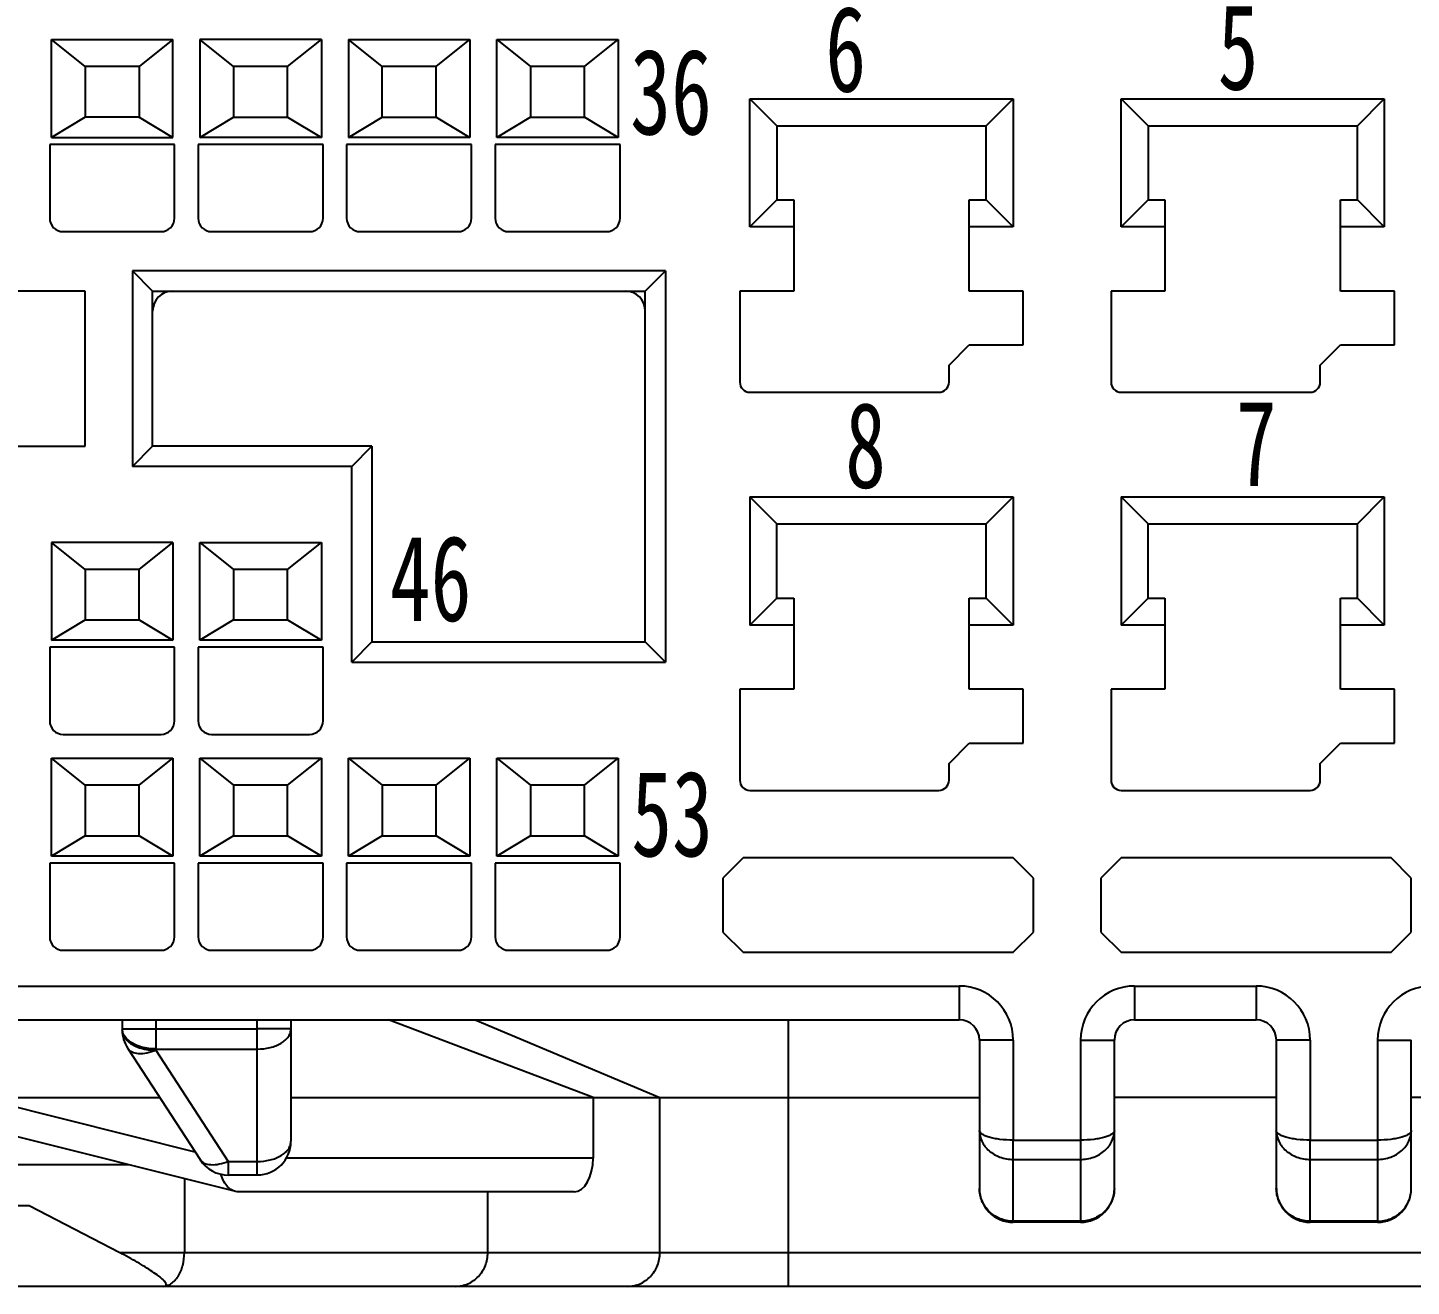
# Model space of a CAD drawing. Header units: inches. Extents: x 47316 to 59086, y 3141 to 11743.
# Drawn here: x 50958.8 to 50999.15, y 8716.05 to 8752.77 of the extents above; entities that cross this region are included whole.
import ezdxf

# ---------------------------------------------------------------- set-up
doc = ezdxf.new("R2010")
doc.units = ezdxf.units.IN
doc.header["$MEASUREMENT"] = 0
doc.layers.add('___SHELL', color=7, linetype='Continuous')
doc.styles.get("Standard").update_dxf_attribs({"font": ''})
doc.styles.get('Standard').set_extended_font_data('SimSun')

msp = doc.modelspace()

# ---------------------------------------------------------------- linework, layer by layer
at = {"layer": '___SHELL', "color": 0, "lineweight": -2}
for p, q in [((50960.472, 8751.634), (50959.488, 8752.422)), ((50959.488, 8752.422), (50963.031, 8752.422)), ((50959.488, 8749.567), (50959.488, 8752.422)), ((50963.031, 8752.422), (50962.047, 8751.634)), ((50963.031, 8749.567), (50963.031, 8752.422)), ((50967.362, 8752.422), (50963.819, 8752.422)), ((50963.819, 8752.422), (50963.819, 8749.567)), ((50964.803, 8751.634), (50963.819, 8752.422)), ((50966.378, 8751.634), (50967.362, 8752.422)), ((50967.362, 8752.422), (50967.362, 8749.567)), ((50969.134, 8751.634), (50968.15, 8752.422)), ((50968.15, 8752.422), (50968.15, 8749.567)), ((50968.15, 8752.422), (50971.693, 8752.422)), ((50970.709, 8751.634), (50971.693, 8752.422)), ((50971.693, 8752.422), (50971.693, 8749.567)), ((50972.48, 8752.422), (50973.465, 8751.634)), ((50972.48, 8749.567), (50972.48, 8752.422)), ((50972.48, 8752.422), (50976.024, 8752.422)), ((50975.039, 8751.634), (50976.024, 8752.422)), ((50976.024, 8752.422), (50976.024, 8749.567)), ((50962.047, 8751.634), (50960.472, 8751.634)), ((50960.472, 8751.634), (50960.472, 8750.158)), ((50962.047, 8751.634), (50962.047, 8750.158)), ((50966.378, 8751.634), (50964.803, 8751.634)), ((50964.803, 8751.634), (50964.803, 8750.158)), ((50966.378, 8750.158), (50966.378, 8751.634)), ((50969.134, 8750.158), (50969.134, 8751.634)), ((50970.709, 8751.634), (50969.134, 8751.634)), ((50970.709, 8750.158), (50970.709, 8751.634)), ((50973.465, 8751.634), (50973.465, 8750.158)), ((50975.039, 8751.634), (50973.465, 8751.634)), ((50975.039, 8750.158), (50975.039, 8751.634)), ((50979.862, 8746.959), (50979.862, 8750.699)), ((50979.862, 8750.699), (50980.65, 8749.912)), ((50979.862, 8750.699), (50987.539, 8750.699)), ((50986.752, 8749.912), (50987.539, 8750.699)), ((50987.539, 8750.699), (50987.539, 8746.959)), ((50990.689, 8746.959), (50990.689, 8750.699)), ((50990.689, 8750.699), (50991.476, 8749.912)), ((50990.689, 8750.699), (50998.366, 8750.699)), ((50997.579, 8749.912), (50998.366, 8750.699)), ((50998.366, 8750.699), (50998.366, 8746.959)), ((50960.472, 8750.158), (50959.488, 8749.567)), ((50962.047, 8750.158), (50960.472, 8750.158)), ((50962.047, 8750.158), (50963.031, 8749.567)), ((50963.819, 8749.567), (50964.803, 8750.158)), ((50964.803, 8750.158), (50966.378, 8750.158)), ((50966.378, 8750.158), (50967.362, 8749.567)), ((50968.15, 8749.567), (50969.134, 8750.158)), ((50969.134, 8750.158), (50970.709, 8750.158)), ((50970.709, 8750.158), (50971.693, 8749.567)), ((50973.465, 8750.158), (50972.48, 8749.567)), ((50973.465, 8750.158), (50975.039, 8750.158)), ((50976.024, 8749.567), (50975.039, 8750.158)), ((50980.65, 8749.912), (50980.65, 8747.746)), ((50980.65, 8749.912), (50986.752, 8749.912)), ((50986.752, 8747.746), (50986.752, 8749.912)), ((50991.476, 8749.912), (50991.476, 8747.746)), ((50991.476, 8749.912), (50997.579, 8749.912)), ((50997.579, 8747.746), (50997.579, 8749.912)), ((50959.488, 8749.567), (50963.031, 8749.567)), ((50967.362, 8749.567), (50963.819, 8749.567)), ((50971.693, 8749.567), (50968.15, 8749.567)), ((50976.024, 8749.567), (50972.48, 8749.567)), ((50963.081, 8749.361), (50959.439, 8749.361)), ((50959.439, 8749.361), (50959.439, 8747.215)), ((50963.081, 8747.215), (50963.081, 8749.361)), ((50967.411, 8749.361), (50963.77, 8749.361)), ((50963.77, 8749.361), (50963.77, 8747.215)), ((50967.411, 8747.215), (50967.411, 8749.361)), ((50971.742, 8749.361), (50968.1, 8749.361)), ((50968.1, 8749.361), (50968.1, 8747.215)), ((50971.742, 8747.215), (50971.742, 8749.361)), ((50976.073, 8749.361), (50972.431, 8749.361)), ((50972.431, 8749.361), (50972.431, 8747.215)), ((50976.073, 8747.215), (50976.073, 8749.361)), ((50980.65, 8747.746), (50979.862, 8746.959)), ((50980.65, 8747.746), (50981.142, 8747.746)), ((50981.142, 8747.746), (50981.142, 8745.089)), ((50986.26, 8745.089), (50986.26, 8747.746)), ((50986.26, 8747.746), (50986.752, 8747.746)), ((50987.539, 8746.959), (50986.752, 8747.746)), ((50991.476, 8747.746), (50990.689, 8746.959)), ((50991.476, 8747.746), (50991.968, 8747.746)), ((50991.968, 8747.746), (50991.968, 8745.089)), ((50997.087, 8745.089), (50997.087, 8747.746)), ((50997.087, 8747.746), (50997.579, 8747.746)), ((50998.366, 8746.959), (50997.579, 8747.746)), ((50959.833, 8746.821), (50962.687, 8746.821)), ((50964.163, 8746.821), (50967.018, 8746.821)), ((50968.494, 8746.821), (50971.348, 8746.821)), ((50972.825, 8746.821), (50975.679, 8746.821)), ((50981.142, 8746.959), (50979.862, 8746.959)), ((50987.539, 8746.959), (50986.26, 8746.959)), ((50991.968, 8746.959), (50990.689, 8746.959)), ((50998.366, 8746.959), (50997.087, 8746.959)), ((50981.142, 8745.089), (50979.567, 8745.089)), ((50979.567, 8745.089), (50979.567, 8742.431)), ((50987.835, 8745.089), (50986.26, 8745.089)), ((50987.835, 8743.514), (50987.835, 8745.089)), ((50991.968, 8745.089), (50990.394, 8745.089)), ((50990.394, 8745.089), (50990.394, 8742.431)), ((50998.661, 8745.089), (50997.087, 8745.089)), ((50998.661, 8743.514), (50998.661, 8745.089)), ((50985.669, 8742.924), (50986.26, 8743.514)), ((50986.26, 8743.514), (50987.835, 8743.514)), ((50996.496, 8742.924), (50997.087, 8743.514)), ((50997.087, 8743.514), (50998.661, 8743.514)), ((50985.669, 8742.431), (50985.669, 8742.924)), ((50996.496, 8742.431), (50996.496, 8742.924)), ((50979.862, 8742.136), (50985.374, 8742.136)), ((50990.689, 8742.136), (50996.201, 8742.136))]:
    msp.add_line(p, q, dxfattribs=at)
at = {"layer": '___SHELL', "color": 0, "linetype": 'Continuous', "lineweight": -2}
for p, q in [((50977.402, 8745.679), (50961.85, 8745.679)), ((50961.85, 8745.679), (50961.85, 8739.971)), ((50962.441, 8745.089), (50961.85, 8745.679)), ((50976.811, 8745.089), (50977.402, 8745.679)), ((50977.402, 8745.679), (50977.402, 8734.262)), ((50960.472, 8745.089), (50948.366, 8745.089)), ((50960.472, 8740.561), (50960.472, 8745.089)), ((50962.441, 8740.561), (50962.441, 8745.089)), ((50962.441, 8745.089), (50976.811, 8745.089)), ((50976.811, 8734.853), (50976.811, 8745.089)), ((50948.366, 8740.561), (50960.472, 8740.561)), ((50961.85, 8739.971), (50962.441, 8740.561)), ((50968.839, 8740.561), (50962.441, 8740.561)), ((50968.248, 8739.971), (50968.839, 8740.561)), ((50968.839, 8740.561), (50968.839, 8734.853)), ((50968.248, 8739.971), (50961.85, 8739.971)), ((50968.248, 8734.262), (50968.248, 8739.971)), ((50980.65, 8738.298), (50979.862, 8739.085)), ((50979.862, 8739.085), (50979.862, 8735.345)), ((50979.862, 8739.085), (50987.539, 8739.085)), ((50986.752, 8738.298), (50987.539, 8739.085)), ((50987.539, 8739.085), (50987.539, 8735.345)), ((50991.476, 8738.298), (50990.689, 8739.085)), ((50990.689, 8739.085), (50990.689, 8735.345)), ((50990.689, 8739.085), (50998.366, 8739.085)), ((50997.579, 8738.298), (50998.366, 8739.085)), ((50998.366, 8739.085), (50998.366, 8735.345)), ((50980.65, 8736.132), (50980.65, 8738.298)), ((50980.65, 8738.298), (50986.752, 8738.298)), ((50986.752, 8736.132), (50986.752, 8738.298)), ((50991.476, 8736.132), (50991.476, 8738.298)), ((50991.476, 8738.298), (50997.579, 8738.298)), ((50997.579, 8736.132), (50997.579, 8738.298)), ((50963.031, 8737.756), (50959.488, 8737.756)), ((50959.488, 8737.756), (50959.488, 8734.902)), ((50960.472, 8736.969), (50959.488, 8737.756)), ((50962.047, 8736.969), (50963.031, 8737.756)), ((50963.031, 8737.756), (50963.031, 8734.902)), ((50963.819, 8737.756), (50964.803, 8736.969)), ((50963.819, 8734.902), (50963.819, 8737.756)), ((50963.819, 8737.756), (50967.362, 8737.756)), ((50966.378, 8736.969), (50967.362, 8737.756)), ((50967.362, 8737.756), (50967.362, 8734.902)), ((50962.047, 8736.969), (50960.472, 8736.969)), ((50960.472, 8736.969), (50960.472, 8735.492)), ((50962.047, 8735.492), (50962.047, 8736.969)), ((50964.803, 8736.969), (50964.803, 8735.492)), ((50966.378, 8736.969), (50964.803, 8736.969)), ((50966.378, 8735.492), (50966.378, 8736.969)), ((50979.862, 8735.345), (50980.65, 8736.132)), ((50980.65, 8736.132), (50981.142, 8736.132)), ((50981.142, 8736.132), (50981.142, 8733.475)), ((50986.26, 8733.475), (50986.26, 8736.132)), ((50986.26, 8736.132), (50986.752, 8736.132)), ((50987.539, 8735.345), (50986.752, 8736.132)), ((50990.689, 8735.345), (50991.476, 8736.132)), ((50991.476, 8736.132), (50991.968, 8736.132)), ((50991.968, 8736.132), (50991.968, 8733.475)), ((50997.087, 8733.475), (50997.087, 8736.132)), ((50997.087, 8736.132), (50997.579, 8736.132)), ((50998.366, 8735.345), (50997.579, 8736.132)), ((50959.488, 8734.902), (50960.472, 8735.492)), ((50960.472, 8735.492), (50962.047, 8735.492)), ((50962.047, 8735.492), (50963.031, 8734.902)), ((50964.803, 8735.492), (50963.819, 8734.902)), ((50964.803, 8735.492), (50966.378, 8735.492)), ((50966.378, 8735.492), (50967.362, 8734.902)), ((50981.142, 8735.345), (50979.862, 8735.345)), ((50987.539, 8735.345), (50986.26, 8735.345)), ((50991.968, 8735.345), (50990.689, 8735.345)), ((50998.366, 8735.345), (50997.087, 8735.345)), ((50963.031, 8734.902), (50959.488, 8734.902)), ((50967.362, 8734.902), (50963.819, 8734.902)), ((50963.081, 8734.695), (50959.439, 8734.695)), ((50959.439, 8734.695), (50959.439, 8732.55)), ((50963.081, 8732.55), (50963.081, 8734.695)), ((50967.411, 8734.695), (50963.77, 8734.695)), ((50963.77, 8734.695), (50963.77, 8732.55)), ((50967.411, 8732.55), (50967.411, 8734.695)), ((50968.839, 8734.853), (50968.248, 8734.262)), ((50968.839, 8734.853), (50976.811, 8734.853)), ((50977.402, 8734.262), (50976.811, 8734.853)), ((50968.248, 8734.262), (50977.402, 8734.262)), ((50981.142, 8733.475), (50979.567, 8733.475)), ((50979.567, 8733.475), (50979.567, 8730.817)), ((50987.835, 8733.475), (50986.26, 8733.475)), ((50987.835, 8731.9), (50987.835, 8733.475)), ((50991.968, 8733.475), (50990.394, 8733.475)), ((50990.394, 8733.475), (50990.394, 8730.817)), ((50998.661, 8733.475), (50997.087, 8733.475)), ((50998.661, 8731.9), (50998.661, 8733.475)), ((50959.833, 8732.156), (50962.687, 8732.156)), ((50964.163, 8732.156), (50967.018, 8732.156)), ((50985.669, 8731.309), (50986.26, 8731.9)), ((50986.26, 8731.9), (50987.835, 8731.9)), ((50996.496, 8731.309), (50997.087, 8731.9)), ((50997.087, 8731.9), (50998.661, 8731.9)), ((50959.488, 8728.603), (50959.488, 8731.457)), ((50959.488, 8731.457), (50963.031, 8731.457)), ((50960.472, 8730.67), (50959.488, 8731.457)), ((50962.047, 8730.67), (50963.031, 8731.457)), ((50963.031, 8731.457), (50963.031, 8728.603)), ((50963.819, 8731.457), (50964.803, 8730.67)), ((50963.819, 8728.603), (50963.819, 8731.457)), ((50963.819, 8731.457), (50967.362, 8731.457)), ((50966.378, 8730.67), (50967.362, 8731.457)), ((50967.362, 8731.457), (50967.362, 8728.603)), ((50968.15, 8731.457), (50969.134, 8730.67)), ((50968.15, 8728.603), (50968.15, 8731.457)), ((50968.15, 8731.457), (50971.693, 8731.457)), ((50970.709, 8730.67), (50971.693, 8731.457)), ((50971.693, 8731.457), (50971.693, 8728.603)), ((50972.48, 8731.457), (50973.465, 8730.67)), ((50972.48, 8728.603), (50972.48, 8731.457)), ((50972.48, 8731.457), (50976.024, 8731.457)), ((50975.039, 8730.67), (50976.024, 8731.457)), ((50976.024, 8731.457), (50976.024, 8728.603)), ((50985.669, 8730.817), (50985.669, 8731.309)), ((50996.496, 8730.817), (50996.496, 8731.309)), ((50962.047, 8730.67), (50960.472, 8730.67)), ((50960.472, 8730.67), (50960.472, 8729.193)), ((50962.047, 8729.193), (50962.047, 8730.67)), ((50964.803, 8730.67), (50964.803, 8729.193)), ((50966.378, 8730.67), (50964.803, 8730.67)), ((50966.378, 8729.193), (50966.378, 8730.67)), ((50969.134, 8730.67), (50969.134, 8729.193)), ((50970.709, 8730.67), (50969.134, 8730.67)), ((50970.709, 8729.193), (50970.709, 8730.67)), ((50973.465, 8730.67), (50973.465, 8729.193)), ((50975.039, 8730.67), (50973.465, 8730.67)), ((50975.039, 8729.193), (50975.039, 8730.67)), ((50979.862, 8730.522), (50985.374, 8730.522)), ((50990.689, 8730.522), (50996.201, 8730.522)), ((50960.472, 8729.193), (50959.488, 8728.603)), ((50960.472, 8729.193), (50962.047, 8729.193)), ((50963.031, 8728.603), (50962.047, 8729.193)), ((50964.803, 8729.193), (50963.819, 8728.603)), ((50964.803, 8729.193), (50966.378, 8729.193)), ((50967.362, 8728.603), (50966.378, 8729.193)), ((50969.134, 8729.193), (50968.15, 8728.603)), ((50969.134, 8729.193), (50970.709, 8729.193)), ((50971.693, 8728.603), (50970.709, 8729.193)), ((50973.465, 8729.193), (50972.48, 8728.603)), ((50973.465, 8729.193), (50975.039, 8729.193)), ((50976.024, 8728.603), (50975.039, 8729.193)), ((50963.031, 8728.603), (50959.488, 8728.603)), ((50967.362, 8728.603), (50963.819, 8728.603)), ((50971.693, 8728.603), (50968.15, 8728.603)), ((50976.024, 8728.603), (50972.48, 8728.603)), ((50979.665, 8728.553), (50979.075, 8727.963)), ((50987.539, 8728.553), (50979.665, 8728.553)), ((50988.13, 8727.963), (50987.539, 8728.553)), ((50990.689, 8728.553), (50990.098, 8727.963)), ((50998.563, 8728.553), (50990.689, 8728.553)), ((50999.153, 8727.963), (50998.563, 8728.553)), ((50963.081, 8728.396), (50959.439, 8728.396)), ((50959.439, 8728.396), (50959.439, 8726.25)), ((50963.081, 8726.25), (50963.081, 8728.396)), ((50967.411, 8728.396), (50963.77, 8728.396)), ((50963.77, 8728.396), (50963.77, 8726.25)), ((50967.411, 8726.25), (50967.411, 8728.396)), ((50971.742, 8728.396), (50968.1, 8728.396)), ((50968.1, 8728.396), (50968.1, 8726.25)), ((50971.742, 8726.25), (50971.742, 8728.396)), ((50976.073, 8728.396), (50972.431, 8728.396)), ((50972.431, 8728.396), (50972.431, 8726.25)), ((50976.073, 8726.25), (50976.073, 8728.396)), ((50979.075, 8727.963), (50979.075, 8726.388)), ((50988.13, 8726.388), (50988.13, 8727.963)), ((50990.098, 8727.963), (50990.098, 8726.388)), ((50999.153, 8726.388), (50999.153, 8727.963)), ((50979.075, 8726.388), (50979.665, 8725.798)), ((50987.539, 8725.798), (50988.13, 8726.388)), ((50990.098, 8726.388), (50990.689, 8725.798)), ((50998.563, 8725.798), (50999.153, 8726.388)), ((50959.833, 8725.857), (50962.687, 8725.857)), ((50964.163, 8725.857), (50967.018, 8725.857)), ((50968.494, 8725.857), (50971.348, 8725.857)), ((50972.825, 8725.857), (50975.679, 8725.857)), ((50979.665, 8725.798), (50987.539, 8725.798)), ((50990.689, 8725.798), (50998.563, 8725.798)), ((50909.193, 8724.813), (50985.965, 8724.813)), ((50985.965, 8724.813), (50985.965, 8723.829)), ((50991.083, 8724.813), (50991.083, 8723.829)), ((50991.083, 8724.813), (50994.626, 8724.813)), ((50994.626, 8724.813), (50994.626, 8723.829)), ((50909.193, 8723.829), (50985.965, 8723.829)), ((50961.555, 8723.829), (50961.555, 8723.533)), ((50962.539, 8723.829), (50962.539, 8722.94)), ((50965.492, 8719.302), (50965.492, 8723.829)), ((50966.476, 8723.829), (50966.476, 8720.286)), ((50975.29, 8721.565), (50969.325, 8723.829)), ((50971.844, 8723.829), (50977.237, 8721.565)), ((50980.988, 8716.053), (50980.988, 8723.829)), ((50991.083, 8723.829), (50994.626, 8723.829)), ((50961.555, 8723.565), (50961.603, 8723.561)), ((50961.603, 8723.561), (50961.743, 8723.561)), ((50961.743, 8723.561), (50962.539, 8723.567)), ((50961.816, 8723.168), (50961.743, 8723.221)), ((50961.961, 8723.09), (50961.816, 8723.168)), ((50962.539, 8723.567), (50965.492, 8723.568)), ((50987.539, 8723.239), (50986.555, 8723.239)), ((50986.555, 8723.239), (50986.555, 8718.908)), ((50987.539, 8723.239), (50987.539, 8720.318)), ((50989.508, 8723.239), (50989.508, 8717.924)), ((50989.508, 8723.239), (50990.492, 8723.239)), ((50990.492, 8718.908), (50990.492, 8723.239)), ((50996.201, 8723.239), (50995.216, 8723.239)), ((50995.216, 8723.239), (50995.216, 8718.908)), ((50996.201, 8723.239), (50996.201, 8720.318)), ((50998.169, 8723.239), (50998.169, 8717.924)), ((50998.169, 8723.239), (50999.153, 8723.239)), ((50999.153, 8718.908), (50999.153, 8723.239)), ((50961.714, 8722.994), (50963.823, 8719.749)), ((50961.799, 8723.14), (50961.962, 8723.051)), ((50962.539, 8722.974), (50965.492, 8722.974)), ((50962.539, 8722.94), (50964.648, 8719.695)), ((50939.205, 8721.565), (50962.643, 8721.565)), ((50964.902, 8718.809), (50953.878, 8721.565)), ((50963.679, 8719.971), (50957.303, 8721.565)), ((50966.476, 8721.565), (50986.555, 8721.565)), ((50975.29, 8721.565), (50975.29, 8719.794)), ((50977.237, 8717.038), (50977.237, 8721.565)), ((50995.216, 8721.565), (50990.492, 8721.565)), ((51001.516, 8721.565), (50999.153, 8721.565)), ((50987.539, 8720.318), (50989.508, 8720.318)), ((50987.539, 8719.757), (50987.539, 8720.318)), ((50996.201, 8720.318), (50998.169, 8720.318)), ((50996.201, 8719.757), (50996.201, 8720.318)), ((50961.752, 8719.597), (50945.142, 8719.597)), ((50964.648, 8719.695), (50964.648, 8719.302)), ((50964.648, 8719.695), (50965.492, 8719.695)), ((50975.29, 8719.794), (50966.332, 8719.794)), ((50987.539, 8717.924), (50987.539, 8719.757)), ((50987.539, 8719.757), (50989.508, 8719.757)), ((50996.201, 8717.924), (50996.201, 8719.757)), ((50996.201, 8719.757), (50998.169, 8719.757)), ((50963.367, 8719.193), (50963.367, 8717.038)), ((50964.496, 8719.154), (50964.431, 8719.33)), ((50965.492, 8719.301), (50964.648, 8719.301)), ((50974.732, 8718.809), (50964.902, 8718.809)), ((50972.217, 8717.038), (50972.217, 8718.809)), ((50937.073, 8718.416), (50958.843, 8718.416)), ((50958.843, 8718.416), (50961.482, 8717.038)), ((50989.508, 8717.954), (50987.539, 8717.954)), ((50989.508, 8717.924), (50987.539, 8717.924)), ((50998.169, 8717.954), (50996.201, 8717.954)), ((50998.169, 8717.924), (50996.201, 8717.924)), ((50961.482, 8717.038), (51019.429, 8717.038)), ((51019.429, 8716.053), (50911.873, 8716.053))]:
    msp.add_line(p, q, dxfattribs=at)
at = {"layer": '___SHELL', "color": 0, "lineweight": -2}
for centre, radius, start, end in [((50959.833, 8747.215), 0.394, 180, 270), ((50962.687, 8747.215), 0.394, 270, 0), ((50964.163, 8747.215), 0.394, 180, 270), ((50967.018, 8747.215), 0.394, 270, 360), ((50968.494, 8747.215), 0.394, 180, 270), ((50971.348, 8747.215), 0.394, 270, 360), ((50972.825, 8747.215), 0.394, 180, 270), ((50975.679, 8747.215), 0.394, 270, 360), ((50979.862, 8742.431), 0.295, 180, 270), ((50985.374, 8742.431), 0.295, 270, 0), ((50990.689, 8742.431), 0.295, 180, 270), ((50996.201, 8742.431), 0.295, 270, 0)]:
    msp.add_arc(centre, radius, start, end, dxfattribs=at)
at = {"layer": '___SHELL', "color": 0, "linetype": 'Continuous', "lineweight": -2}
for centre, radius, start, end in [((50963.031, 8744.498), 0.591, 90.0021, 180), ((50976.22, 8744.498), 0.591, 0.0021, 90), ((50959.833, 8732.55), 0.394, 180, 270), ((50962.687, 8732.55), 0.394, 270, 0), ((50964.163, 8732.55), 0.394, 180, 270), ((50967.018, 8732.55), 0.394, 270, 360), ((50979.862, 8730.817), 0.295, 180, 270), ((50985.374, 8730.817), 0.295, 270, 0), ((50990.689, 8730.817), 0.295, 180, 270), ((50996.201, 8730.817), 0.295, 270, 0), ((50959.833, 8726.25), 0.394, 180, 270), ((50962.687, 8726.25), 0.394, 270, 0), ((50964.163, 8726.25), 0.394, 180, 270), ((50967.018, 8726.25), 0.394, 270, 360), ((50968.494, 8726.25), 0.394, 180, 270), ((50971.348, 8726.25), 0.394, 270, 360), ((50972.825, 8726.25), 0.394, 180, 270), ((50975.679, 8726.25), 0.394, 270, 360), ((50985.965, 8723.239), 1.575, 0, 90), ((50991.083, 8723.239), 1.575, 90, 180), ((50994.626, 8723.239), 1.575, 0, 90), ((50999.744, 8723.239), 1.575, 90, 180), ((50985.965, 8723.239), 0.591, 0.0087, 89.996), ((50991.083, 8723.239), 0.591, 90.0087, 179.9976), ((50994.626, 8723.239), 0.591, 0.0087, 89.996), ((50961.895, 8723.566), 0.339, 180.0905, 185.1688), ((50962.539, 8723.53), 0.984, 179.8354, 213.0235), ((50965.492, 8720.286), 0.984, 270.0023, 359.9989), ((50964.649, 8720.286), 0.985, 213.0385, 269.9854), ((50987.539, 8718.908), 0.984, 180.0013, 269.9991), ((50989.508, 8718.908), 0.984, 270.0009, 359.9986), ((50996.201, 8718.908), 0.984, 180.0013, 269.9991), ((50998.169, 8718.908), 0.984, 270.0009, 359.9987)]:
    msp.add_arc(centre, radius, start, end, dxfattribs=at)
msp.add_ellipse((50974.732, 8719.794), major_axis=(0, -0.984), ratio=0.567366, start_param=0.000003, end_param=1.570796, dxfattribs=at)
for points, knots in [([(50961.555, 8723.533), (50961.555, 8723.497), (50961.566, 8723.422), (50961.634, 8723.275), (50961.729, 8723.188), (50961.799, 8723.14)], [0, 0, 0, 0, 0.227824, 0.465324, 1, 1, 1, 1]), ([(50961.743, 8723.221), (50961.692, 8723.263), (50961.606, 8723.356), (50961.562, 8723.478), (50961.556, 8723.535)], [0, 0, 0, 0, 0.53505, 1, 1, 1, 1]), ([(50966.476, 8723.567), (50966.476, 8723.565), (50966.467, 8723.564), (50966.455, 8723.562), (50966.43, 8723.561), (50966.399, 8723.561), (50966.357, 8723.561), (50966.286, 8723.561), (50966.179, 8723.562), (50966.032, 8723.561), (50965.864, 8723.56), (50965.682, 8723.563), (50965.556, 8723.566), (50965.492, 8723.568)], [0, 0, 0, 0, 0.005339, 0.019837, 0.043669, 0.076719, 0.118658, 0.169061, 0.293368, 0.44476, 0.617508, 0.805194, 1, 1, 1, 1]), ([(50965.492, 8722.974), (50965.619, 8722.975), (50965.86, 8723.004), (50966.138, 8723.108), (50966.31, 8723.231), (50966.404, 8723.334), (50966.463, 8723.447), (50966.476, 8723.528), (50966.476, 8723.567)], [0, 0, 0, 0, 0.303057, 0.577536, 0.698594, 0.80772, 0.906882, 1, 1, 1, 1]), ([(50962.539, 8722.94), (50962.454, 8722.904), (50962.288, 8722.851), (50962.047, 8722.827), (50961.844, 8722.867), (50961.744, 8722.947), (50961.714, 8722.994)], [0, 0, 0, 0, 0.314872, 0.587838, 0.811991, 1, 1, 1, 1]), ([(50962.539, 8722.978), (50962.488, 8722.978), (50962.291, 8722.987), (50962.095, 8723.032), (50961.961, 8723.09)], [0, 0, 0, 0, 0.260189, 1, 1, 1, 1]), ([(50961.962, 8723.051), (50962.004, 8723.032), (50962.19, 8722.964), (50962.389, 8722.939), (50962.539, 8722.94)], [0, 0, 0, 0, 0.237221, 1, 1, 1, 1]), ([(50987.539, 8720.318), (50987.411, 8720.318), (50987.225, 8720.327), (50986.991, 8720.364), (50986.844, 8720.398), (50986.723, 8720.44), (50986.633, 8720.487), (50986.572, 8720.538), (50986.555, 8720.582), (50986.555, 8720.601)], [0, 0, 0, 0, 0.35827, 0.520004, 0.662461, 0.781855, 0.876145, 0.946218, 1, 1, 1, 1]), ([(50986.555, 8720.601), (50986.555, 8720.493), (50986.608, 8720.267), (50986.828, 8719.987), (50987.154, 8719.801), (50987.41, 8719.757), (50987.539, 8719.757)], [0, 0, 0, 0, 0.227931, 0.468653, 0.727739, 1, 1, 1, 1]), ([(50990.492, 8720.601), (50990.492, 8720.582), (50990.475, 8720.538), (50990.414, 8720.487), (50990.324, 8720.44), (50990.203, 8720.398), (50990.056, 8720.363), (50989.822, 8720.328), (50989.636, 8720.318), (50989.508, 8720.318)], [0, 0, 0, 0, 0.053697, 0.123742, 0.218006, 0.33756, 0.480122, 0.641824, 1, 1, 1, 1]), ([(50989.508, 8719.757), (50989.638, 8719.757), (50989.895, 8719.801), (50990.221, 8719.989), (50990.44, 8720.269), (50990.492, 8720.494), (50990.492, 8720.601)], [0, 0, 0, 0, 0.273911, 0.533425, 0.773451, 1, 1, 1, 1]), ([(50996.201, 8720.318), (50996.073, 8720.318), (50995.887, 8720.327), (50995.653, 8720.364), (50995.505, 8720.398), (50995.384, 8720.44), (50995.294, 8720.487), (50995.234, 8720.538), (50995.216, 8720.582), (50995.216, 8720.601)], [0, 0, 0, 0, 0.35827, 0.520004, 0.662461, 0.781855, 0.876145, 0.946218, 1, 1, 1, 1]), ([(50995.216, 8720.601), (50995.216, 8720.493), (50995.269, 8720.267), (50995.49, 8719.987), (50995.816, 8719.801), (50996.071, 8719.757), (50996.201, 8719.757)], [0, 0, 0, 0, 0.227931, 0.468653, 0.727739, 1, 1, 1, 1]), ([(50998.169, 8719.757), (50998.3, 8719.757), (50998.556, 8719.801), (50998.883, 8719.989), (50999.101, 8720.269), (50999.153, 8720.494), (50999.154, 8720.601)], [0, 0, 0, 0, 0.273911, 0.533425, 0.773451, 1, 1, 1, 1]), ([(50999.153, 8720.601), (50999.153, 8720.582), (50999.136, 8720.538), (50999.076, 8720.487), (50998.986, 8720.44), (50998.865, 8720.398), (50998.717, 8720.363), (50998.483, 8720.328), (50998.297, 8720.318), (50998.169, 8720.318)], [0, 0, 0, 0, 0.053697, 0.123742, 0.218006, 0.33756, 0.480122, 0.641824, 1, 1, 1, 1]), ([(50965.492, 8719.695), (50965.619, 8719.695), (50965.86, 8719.723), (50966.138, 8719.827), (50966.31, 8719.95), (50966.404, 8720.053), (50966.463, 8720.166), (50966.476, 8720.247), (50966.476, 8720.286)], [0, 0, 0, 0, 0.30287, 0.577467, 0.698528, 0.807678, 0.906866, 1, 1, 1, 1]), ([(50964.648, 8719.695), (50964.563, 8719.66), (50964.396, 8719.606), (50964.156, 8719.582), (50963.953, 8719.622), (50963.853, 8719.703), (50963.823, 8719.749)], [0, 0, 0, 0, 0.314874, 0.587838, 0.811988, 1, 1, 1, 1]), ([(50964.652, 8718.934), (50964.636, 8718.949), (50964.574, 8719.014), (50964.525, 8719.092), (50964.496, 8719.154)], [0, 0, 0, 0, 0.235763, 1, 1, 1, 1]), ([(50964.853, 8718.821), (50964.835, 8718.826), (50964.761, 8718.85), (50964.695, 8718.894), (50964.652, 8718.934)], [0, 0, 0, 0, 0.240763, 1, 1, 1, 1]), ([(50987.539, 8717.954), (50987.411, 8717.954), (50987.154, 8718.003), (50986.827, 8718.214), (50986.607, 8718.531), (50986.555, 8718.784), (50986.555, 8718.908)], [0, 0, 0, 0, 0.253881, 0.505449, 0.753829, 1, 1, 1, 1]), ([(50990.492, 8718.908), (50990.492, 8718.784), (50990.441, 8718.532), (50990.221, 8718.215), (50989.894, 8718.003), (50989.636, 8717.954), (50989.508, 8717.954)], [0, 0, 0, 0, 0.246027, 0.494422, 0.746007, 1, 1, 1, 1]), ([(50996.201, 8717.954), (50996.073, 8717.954), (50995.815, 8718.003), (50995.488, 8718.214), (50995.268, 8718.531), (50995.216, 8718.784), (50995.216, 8718.908)], [0, 0, 0, 0, 0.253881, 0.505449, 0.753829, 1, 1, 1, 1]), ([(50998.169, 8717.954), (50998.297, 8717.954), (50998.555, 8718.003), (50998.882, 8718.214), (50999.102, 8718.531), (50999.153, 8718.784), (50999.153, 8718.908)], [0, 0, 0, 0, 0.253826, 0.505401, 0.753791, 1, 1, 1, 1]), ([(50962.734, 8716.053), (50962.751, 8716.053), (50962.78, 8716.055), (50962.817, 8716.066), (50962.837, 8716.087), (50962.839, 8716.113), (50962.83, 8716.139), (50962.806, 8716.178), (50962.762, 8716.228), (50962.695, 8716.289), (50962.585, 8716.378), (50962.427, 8716.49), (50962.216, 8716.625), (50961.986, 8716.763), (50961.74, 8716.901), (50961.569, 8716.992), (50961.482, 8717.038)], [0, 0, 0, 0, 0.028782, 0.048324, 0.061953, 0.074661, 0.089547, 0.107289, 0.150392, 0.20156, 0.258761, 0.386333, 0.526792, 0.676948, 0.835026, 1, 1, 1, 1]), ([(50962.734, 8716.053), (50962.776, 8716.053), (50962.862, 8716.067), (50962.983, 8716.126), (50963.093, 8716.219), (50963.224, 8716.39), (50963.337, 8716.668), (50963.367, 8716.911), (50963.367, 8717.038)], [0, 0, 0, 0, 0.097394, 0.199927, 0.310956, 0.432329, 0.703553, 1, 1, 1, 1]), ([(50971.279, 8716.053), (50971.401, 8716.053), (50971.65, 8716.106), (50971.962, 8716.326), (50972.169, 8716.653), (50972.217, 8716.91), (50972.217, 8717.038)], [0, 0, 0, 0, 0.244427, 0.492115, 0.744417, 1, 1, 1, 1]), ([(50976.299, 8716.053), (50976.421, 8716.053), (50976.67, 8716.106), (50976.982, 8716.326), (50977.189, 8716.653), (50977.237, 8716.91), (50977.237, 8717.038)], [0, 0, 0, 0, 0.244429, 0.492116, 0.744418, 1, 1, 1, 1])]:
    msp.add_open_spline(points, degree=3, knots=knots, dxfattribs=at)

# ---------------------------------------------------------------- texts
at = {"layer": '___SHELL', "color": 0, "lineweight": -2, "width": 0.7}
for s, p in [('6', (50982.06, 8750.903)), ('5', (50993.506, 8750.962)), ('36', (50976.37, 8749.655)), ('8', (50982.64, 8739.346)), ('7', (50994.037, 8739.405)), ('46', (50969.359, 8735.46)), ('53', (50976.402, 8728.597))]:
    msp.add_text(s, height=2.5, dxfattribs=at).set_placement(p)

doc.saveas('drawing.dxf')
